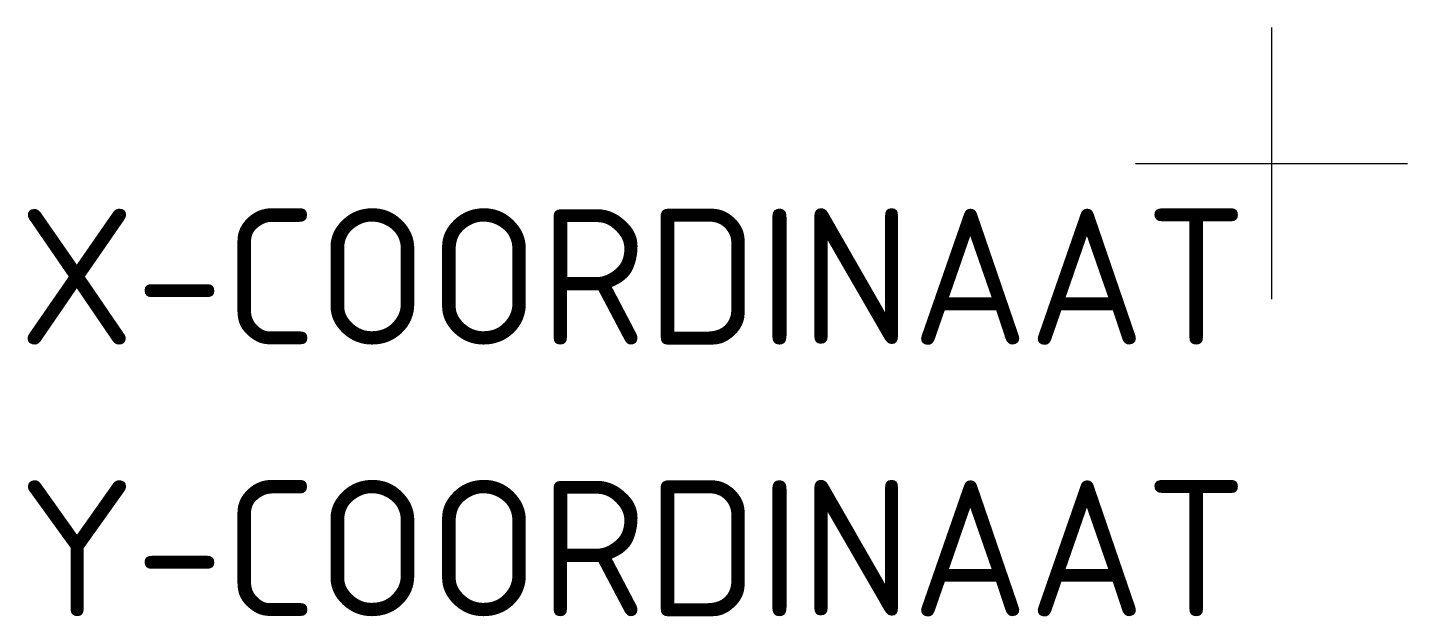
# Model space of a CAD drawing. Extents: x -22.9 to 2.5, y -8.3 to 2.5.
import ezdxf
from ezdxf.enums import TextEntityAlignment as Align

# ---------------------------------------------------------------- set-up
doc = ezdxf.new("R2010")
doc.units = 0
doc.styles.add('NLCS-ISO', font='NLCS-ISO.ttf', dxfattribs={"height": 0.0025})

msp = doc.modelspace()

# ---------------------------------------------------------------- linework, layer by layer
msp.add_line((-2.5, 0), (2.5, 0))
at = {"flags": 128}
msp.add_lwpolyline([(0, 2.5), (0, -2.5), (0, -2.5)], dxfattribs=at)

# ---------------------------------------------------------------- texts
at = {"style": 'NLCS-ISO'}
for tag, text, p in [('X-COORDINAAT', 'X = 0.000', (-0.447, -3.334)), ('Y-COORDINAAT', 'Y = 0.000', (-0.447, -8.334))]:
    msp.add_attdef(tag, text=text, height=2.5, dxfattribs=at).set_placement(p, align=Align.RIGHT)

doc.saveas('drawing.dxf')
